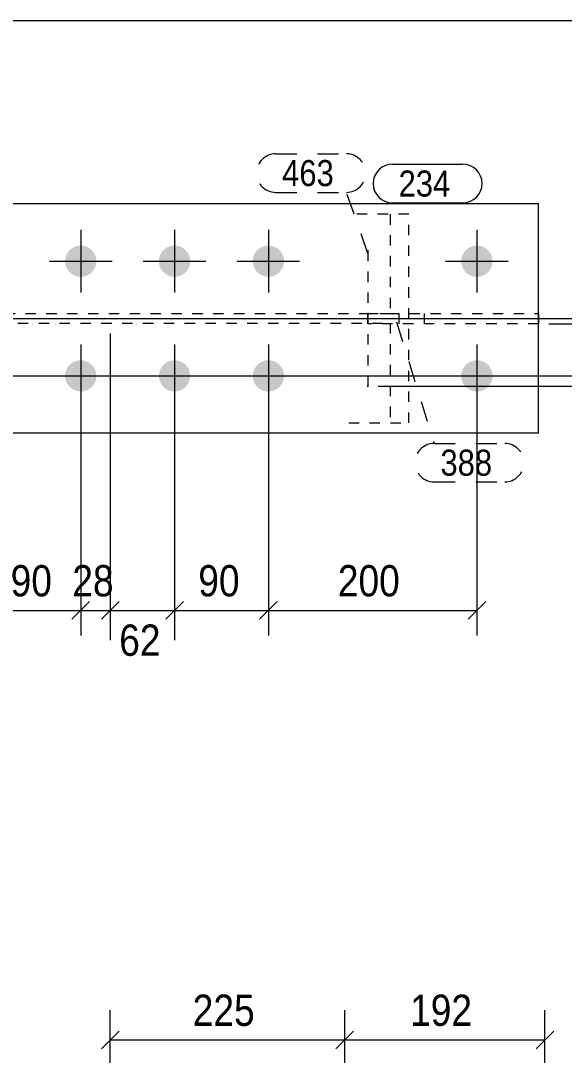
# Model space of a CAD drawing. Header units: millimetres. Extents: x 2 to 579, y 1 to 825.
# Drawn here: x 264.9 to 317.1, y 725.8 to 825 of the extents above; entities that cross this region are included whole.
import ezdxf

# ---------------------------------------------------------------- set-up
doc = ezdxf.new("R2010")
doc.units = ezdxf.units.MM
for name, pattern in [('XKITLINE00', [0]), ('XKITLINE01', [4, 1, -1, 1, -1]), ('XKITLINE02', [4, 2, -2]), ('XKITLINE03', [6, 3, -1, 1, -1])]:
    doc.linetypes.add(name, pattern=pattern)
for name, color, linetype, lineweight in [('Bolt', 3, 'Continuous', 0), ('Dimensions', 7, 'Continuous', 0), ('DrawingSheet', 5, 'Continuous', 0), ('Part', 2, 'Continuous', 0), ('PartMark', 7, 'Continuous', 0)]:
    doc.layers.add(name, color=color, linetype=linetype, lineweight=lineweight)
doc.styles.add('ARIAL', font='ARIAL.TTF')

# ---------------------------------------------------------------- blocks, each defined once
blk = doc.blocks.new('*A116')
at = {"layer": 'Bolt'}
for points in [[(270.73, 803.43), (270.766, 803.428), (270.803, 803.426), (270.84, 803.423), (270.876, 803.419), (270.913, 803.414), (270.949, 803.408), (270.985, 803.401), (271.021, 803.394), (271.057, 803.385), (271.093, 803.376), (271.128, 803.366), (271.163, 803.355), (271.198, 803.343), (271.233, 803.33), (271.267, 803.316), (271.301, 803.302), (271.334, 803.286), (271.367, 803.27), (271.4, 803.253), (271.432, 803.235), (271.464, 803.217), (271.495, 803.198), (271.526, 803.177), (271.557, 803.157), (271.586, 803.135), (271.616, 803.113), (271.644, 803.09), (271.673, 803.066), (271.7, 803.042), (271.727, 803.017), (271.753, 802.991), (271.779, 802.965), (271.804, 802.938), (271.829, 802.91), (271.852, 802.882), (271.875, 802.853), (271.898, 802.824), (271.919, 802.794), (271.94, 802.764), (271.96, 802.733), (271.979, 802.701), (271.998, 802.67), (272.016, 802.637), (272.033, 802.605), (272.049, 802.572), (272.064, 802.538), (272.079, 802.504), (272.092, 802.47), (272.105, 802.436), (272.117, 802.401), (272.128, 802.366), (272.138, 802.33), (272.148, 802.295), (272.156, 802.259), (272.164, 802.223), (272.171, 802.187), (272.177, 802.15), (272.182, 802.114), (272.186, 802.077), (272.189, 802.041), (272.191, 802.004), (272.192, 801.967), (272.193, 801.93), (272.192, 801.893), (272.191, 801.857), (272.189, 801.82), (272.186, 801.783), (272.182, 801.747), (272.177, 801.71), (272.171, 801.674), (272.164, 801.638), (272.156, 801.602), (272.148, 801.566), (272.138, 801.53), (272.128, 801.495), (272.117, 801.46), (272.105, 801.425), (272.092, 801.39), (272.079, 801.356), (272.064, 801.322), (272.049, 801.289), (272.033, 801.256), (272.016, 801.223), (271.998, 801.191), (271.979, 801.159), (271.96, 801.128), (271.94, 801.097), (271.919, 801.067), (271.898, 801.037), (271.875, 801.007), (271.852, 800.979), (271.829, 800.951), (271.804, 800.923), (271.779, 800.896), (271.753, 800.87), (271.727, 800.844), (271.7, 800.819), (271.673, 800.794), (271.644, 800.771), (271.616, 800.748), (271.586, 800.725), (271.557, 800.704), (271.526, 800.683), (271.495, 800.663), (271.464, 800.644), (271.432, 800.625), (271.4, 800.607), (271.367, 800.59), (271.334, 800.574), (271.301, 800.559), (271.267, 800.544), (271.233, 800.531), (271.198, 800.518), (271.163, 800.506), (271.128, 800.495), (271.093, 800.485), (271.057, 800.475), (271.021, 800.467), (270.985, 800.459), (270.949, 800.452), (270.913, 800.447), (270.876, 800.442), (270.84, 800.438), (270.803, 800.434), (270.766, 800.432), (270.73, 800.431), (270.693, 800.43), (270.656, 800.431), (270.619, 800.432), (270.582, 800.434), (270.546, 800.438), (270.509, 800.442), (270.473, 800.447), (270.436, 800.452), (270.4, 800.459), (270.364, 800.467), (270.328, 800.475), (270.293, 800.485), (270.257, 800.495), (270.222, 800.506), (270.187, 800.518), (270.153, 800.531), (270.119, 800.544), (270.085, 800.559), (270.051, 800.574), (270.018, 800.59), (269.986, 800.607), (269.953, 800.625), (269.922, 800.644), (269.89, 800.663), (269.859, 800.683), (269.829, 800.704), (269.799, 800.725), (269.77, 800.748), (269.741, 800.771), (269.713, 800.794), (269.685, 800.819), (269.659, 800.844), (269.632, 800.87), (269.606, 800.896), (269.581, 800.923), (269.557, 800.951), (269.533, 800.979), (269.51, 801.007), (269.488, 801.037), (269.466, 801.067), (269.446, 801.097), (269.426, 801.128), (269.406, 801.159), (269.388, 801.191), (269.37, 801.223), (269.353, 801.256), (269.337, 801.289), (269.322, 801.322), (269.307, 801.356), (269.293, 801.39), (269.281, 801.425), (269.269, 801.46), (269.257, 801.495), (269.247, 801.53), (269.238, 801.566), (269.229, 801.602), (269.222, 801.638), (269.215, 801.674), (269.209, 801.71), (269.204, 801.747), (269.2, 801.783), (269.197, 801.82), (269.195, 801.857), (269.193, 801.893), (269.193, 801.93), (269.193, 801.967), (269.195, 802.004), (269.197, 802.041), (269.2, 802.077), (269.204, 802.114), (269.209, 802.15), (269.215, 802.187), (269.222, 802.223), (269.229, 802.259), (269.238, 802.295), (269.247, 802.33), (269.257, 802.366), (269.269, 802.401), (269.281, 802.436), (269.293, 802.47), (269.307, 802.504), (269.322, 802.538), (269.337, 802.572), (269.353, 802.605), (269.37, 802.637), (269.388, 802.67), (269.406, 802.701), (269.426, 802.733), (269.446, 802.764), (269.466, 802.794), (269.488, 802.824), (269.51, 802.853), (269.533, 802.882), (269.557, 802.91), (269.581, 802.938), (269.606, 802.965), (269.632, 802.991), (269.659, 803.017), (269.685, 803.042), (269.713, 803.066), (269.741, 803.09), (269.77, 803.113), (269.799, 803.135), (269.829, 803.157), (269.859, 803.177), (269.89, 803.198), (269.922, 803.217), (269.953, 803.235), (269.986, 803.253), (270.018, 803.27), (270.051, 803.286), (270.085, 803.302), (270.119, 803.316), (270.153, 803.33), (270.187, 803.343), (270.222, 803.355), (270.257, 803.366), (270.293, 803.376), (270.328, 803.385), (270.364, 803.394), (270.4, 803.401), (270.436, 803.408), (270.473, 803.414), (270.509, 803.419), (270.546, 803.423), (270.582, 803.426), (270.619, 803.428), (270.656, 803.43), (270.693, 803.43)], [(279.73, 803.43), (279.766, 803.428), (279.803, 803.426), (279.84, 803.423), (279.876, 803.419), (279.913, 803.414), (279.949, 803.408), (279.985, 803.401), (280.021, 803.394), (280.057, 803.385), (280.093, 803.376), (280.128, 803.366), (280.163, 803.355), (280.198, 803.343), (280.233, 803.33), (280.267, 803.316), (280.301, 803.302), (280.334, 803.286), (280.367, 803.27), (280.4, 803.253), (280.432, 803.235), (280.464, 803.217), (280.495, 803.198), (280.526, 803.177), (280.557, 803.157), (280.586, 803.135), (280.616, 803.113), (280.644, 803.09), (280.673, 803.066), (280.7, 803.042), (280.727, 803.017), (280.753, 802.991), (280.779, 802.965), (280.804, 802.938), (280.829, 802.91), (280.852, 802.882), (280.875, 802.853), (280.898, 802.824), (280.919, 802.794), (280.94, 802.764), (280.96, 802.733), (280.979, 802.701), (280.998, 802.67), (281.016, 802.637), (281.033, 802.605), (281.049, 802.572), (281.064, 802.538), (281.079, 802.504), (281.092, 802.47), (281.105, 802.436), (281.117, 802.401), (281.128, 802.366), (281.138, 802.33), (281.148, 802.295), (281.156, 802.259), (281.164, 802.223), (281.171, 802.187), (281.177, 802.15), (281.182, 802.114), (281.186, 802.077), (281.189, 802.041), (281.191, 802.004), (281.192, 801.967), (281.193, 801.93), (281.192, 801.893), (281.191, 801.857), (281.189, 801.82), (281.186, 801.783), (281.182, 801.747), (281.177, 801.71), (281.171, 801.674), (281.164, 801.638), (281.156, 801.602), (281.148, 801.566), (281.138, 801.53), (281.128, 801.495), (281.117, 801.46), (281.105, 801.425), (281.092, 801.39), (281.079, 801.356), (281.064, 801.322), (281.049, 801.289), (281.033, 801.256), (281.016, 801.223), (280.998, 801.191), (280.979, 801.159), (280.96, 801.128), (280.94, 801.097), (280.919, 801.067), (280.898, 801.037), (280.875, 801.007), (280.852, 800.979), (280.829, 800.951), (280.804, 800.923), (280.779, 800.896), (280.753, 800.87), (280.727, 800.844), (280.7, 800.819), (280.673, 800.794), (280.644, 800.771), (280.616, 800.748), (280.586, 800.725), (280.557, 800.704), (280.526, 800.683), (280.495, 800.663), (280.464, 800.644), (280.432, 800.625), (280.4, 800.607), (280.367, 800.59), (280.334, 800.574), (280.301, 800.559), (280.267, 800.544), (280.233, 800.531), (280.198, 800.518), (280.163, 800.506), (280.128, 800.495), (280.093, 800.485), (280.057, 800.475), (280.021, 800.467), (279.985, 800.459), (279.949, 800.452), (279.913, 800.447), (279.876, 800.442), (279.84, 800.438), (279.803, 800.434), (279.766, 800.432), (279.73, 800.431), (279.693, 800.43), (279.656, 800.431), (279.619, 800.432), (279.582, 800.434), (279.546, 800.438), (279.509, 800.442), (279.473, 800.447), (279.436, 800.452), (279.4, 800.459), (279.364, 800.467), (279.328, 800.475), (279.293, 800.485), (279.257, 800.495), (279.222, 800.506), (279.187, 800.518), (279.153, 800.531), (279.119, 800.544), (279.085, 800.559), (279.051, 800.574), (279.018, 800.59), (278.986, 800.607), (278.953, 800.625), (278.922, 800.644), (278.89, 800.663), (278.859, 800.683), (278.829, 800.704), (278.799, 800.725), (278.77, 800.748), (278.741, 800.771), (278.713, 800.794), (278.685, 800.819), (278.659, 800.844), (278.632, 800.87), (278.606, 800.896), (278.581, 800.923), (278.557, 800.951), (278.533, 800.979), (278.51, 801.007), (278.488, 801.037), (278.466, 801.067), (278.446, 801.097), (278.426, 801.128), (278.406, 801.159), (278.388, 801.191), (278.37, 801.223), (278.353, 801.256), (278.337, 801.289), (278.322, 801.322), (278.307, 801.356), (278.293, 801.39), (278.281, 801.425), (278.269, 801.46), (278.257, 801.495), (278.247, 801.53), (278.238, 801.566), (278.229, 801.602), (278.222, 801.638), (278.215, 801.674), (278.209, 801.71), (278.204, 801.747), (278.2, 801.783), (278.197, 801.82), (278.195, 801.857), (278.193, 801.893), (278.193, 801.93), (278.193, 801.967), (278.195, 802.004), (278.197, 802.041), (278.2, 802.077), (278.204, 802.114), (278.209, 802.15), (278.215, 802.187), (278.222, 802.223), (278.229, 802.259), (278.238, 802.295), (278.247, 802.33), (278.257, 802.366), (278.269, 802.401), (278.281, 802.436), (278.293, 802.47), (278.307, 802.504), (278.322, 802.538), (278.337, 802.572), (278.353, 802.605), (278.37, 802.637), (278.388, 802.67), (278.406, 802.701), (278.426, 802.733), (278.446, 802.764), (278.466, 802.794), (278.488, 802.824), (278.51, 802.853), (278.533, 802.882), (278.557, 802.91), (278.581, 802.938), (278.606, 802.965), (278.632, 802.991), (278.659, 803.017), (278.685, 803.042), (278.713, 803.066), (278.741, 803.09), (278.77, 803.113), (278.799, 803.135), (278.829, 803.157), (278.859, 803.177), (278.89, 803.198), (278.922, 803.217), (278.953, 803.235), (278.986, 803.253), (279.018, 803.27), (279.051, 803.286), (279.085, 803.302), (279.119, 803.316), (279.153, 803.33), (279.187, 803.343), (279.222, 803.355), (279.257, 803.366), (279.293, 803.376), (279.328, 803.385), (279.364, 803.394), (279.4, 803.401), (279.436, 803.408), (279.473, 803.414), (279.509, 803.419), (279.546, 803.423), (279.582, 803.426), (279.619, 803.428), (279.656, 803.43), (279.693, 803.43)], [(288.73, 803.43), (288.766, 803.428), (288.803, 803.426), (288.84, 803.423), (288.876, 803.419), (288.913, 803.414), (288.949, 803.408), (288.985, 803.401), (289.021, 803.394), (289.057, 803.385), (289.093, 803.376), (289.128, 803.366), (289.163, 803.355), (289.198, 803.343), (289.233, 803.33), (289.267, 803.316), (289.301, 803.302), (289.334, 803.286), (289.367, 803.27), (289.4, 803.253), (289.432, 803.235), (289.464, 803.217), (289.495, 803.198), (289.526, 803.177), (289.557, 803.157), (289.586, 803.135), (289.616, 803.113), (289.644, 803.09), (289.673, 803.066), (289.7, 803.042), (289.727, 803.017), (289.753, 802.991), (289.779, 802.965), (289.804, 802.938), (289.829, 802.91), (289.852, 802.882), (289.875, 802.853), (289.898, 802.824), (289.919, 802.794), (289.94, 802.764), (289.96, 802.733), (289.979, 802.701), (289.998, 802.67), (290.016, 802.637), (290.033, 802.605), (290.049, 802.572), (290.064, 802.538), (290.079, 802.504), (290.092, 802.47), (290.105, 802.436), (290.117, 802.401), (290.128, 802.366), (290.138, 802.33), (290.148, 802.295), (290.156, 802.259), (290.164, 802.223), (290.171, 802.187), (290.177, 802.15), (290.182, 802.114), (290.186, 802.077), (290.189, 802.041), (290.191, 802.004), (290.192, 801.967), (290.193, 801.93), (290.192, 801.893), (290.191, 801.857), (290.189, 801.82), (290.186, 801.783), (290.182, 801.747), (290.177, 801.71), (290.171, 801.674), (290.164, 801.638), (290.156, 801.602), (290.148, 801.566), (290.138, 801.53), (290.128, 801.495), (290.117, 801.46), (290.105, 801.425), (290.092, 801.39), (290.079, 801.356), (290.064, 801.322), (290.049, 801.289), (290.033, 801.256), (290.016, 801.223), (289.998, 801.191), (289.979, 801.159), (289.96, 801.128), (289.94, 801.097), (289.919, 801.067), (289.898, 801.037), (289.875, 801.007), (289.852, 800.979), (289.829, 800.951), (289.804, 800.923), (289.779, 800.896), (289.753, 800.87), (289.727, 800.844), (289.7, 800.819), (289.673, 800.794), (289.644, 800.771), (289.616, 800.748), (289.586, 800.725), (289.557, 800.704), (289.526, 800.683), (289.495, 800.663), (289.464, 800.644), (289.432, 800.625), (289.4, 800.607), (289.367, 800.59), (289.334, 800.574), (289.301, 800.559), (289.267, 800.544), (289.233, 800.531), (289.198, 800.518), (289.163, 800.506), (289.128, 800.495), (289.093, 800.485), (289.057, 800.475), (289.021, 800.467), (288.985, 800.459), (288.949, 800.452), (288.913, 800.447), (288.876, 800.442), (288.84, 800.438), (288.803, 800.434), (288.766, 800.432), (288.73, 800.431), (288.693, 800.43), (288.656, 800.431), (288.619, 800.432), (288.582, 800.434), (288.546, 800.438), (288.509, 800.442), (288.473, 800.447), (288.436, 800.452), (288.4, 800.459), (288.364, 800.467), (288.328, 800.475), (288.293, 800.485), (288.257, 800.495), (288.222, 800.506), (288.187, 800.518), (288.153, 800.531), (288.119, 800.544), (288.085, 800.559), (288.051, 800.574), (288.018, 800.59), (287.986, 800.607), (287.953, 800.625), (287.922, 800.644), (287.89, 800.663), (287.859, 800.683), (287.829, 800.704), (287.799, 800.725), (287.77, 800.748), (287.741, 800.771), (287.713, 800.794), (287.685, 800.819), (287.659, 800.844), (287.632, 800.87), (287.606, 800.896), (287.581, 800.923), (287.557, 800.951), (287.533, 800.979), (287.51, 801.007), (287.488, 801.037), (287.466, 801.067), (287.446, 801.097), (287.426, 801.128), (287.406, 801.159), (287.388, 801.191), (287.37, 801.223), (287.353, 801.256), (287.337, 801.289), (287.322, 801.322), (287.307, 801.356), (287.293, 801.39), (287.281, 801.425), (287.269, 801.46), (287.257, 801.495), (287.247, 801.53), (287.238, 801.566), (287.229, 801.602), (287.222, 801.638), (287.215, 801.674), (287.209, 801.71), (287.204, 801.747), (287.2, 801.783), (287.197, 801.82), (287.195, 801.857), (287.193, 801.893), (287.193, 801.93), (287.193, 801.967), (287.195, 802.004), (287.197, 802.041), (287.2, 802.077), (287.204, 802.114), (287.209, 802.15), (287.215, 802.187), (287.222, 802.223), (287.229, 802.259), (287.238, 802.295), (287.247, 802.33), (287.257, 802.366), (287.269, 802.401), (287.281, 802.436), (287.293, 802.47), (287.307, 802.504), (287.322, 802.538), (287.337, 802.572), (287.353, 802.605), (287.37, 802.637), (287.388, 802.67), (287.406, 802.701), (287.426, 802.733), (287.446, 802.764), (287.466, 802.794), (287.488, 802.824), (287.51, 802.853), (287.533, 802.882), (287.557, 802.91), (287.581, 802.938), (287.606, 802.965), (287.632, 802.991), (287.659, 803.017), (287.685, 803.042), (287.713, 803.066), (287.741, 803.09), (287.77, 803.113), (287.799, 803.135), (287.829, 803.157), (287.859, 803.177), (287.89, 803.198), (287.922, 803.217), (287.953, 803.235), (287.986, 803.253), (288.018, 803.27), (288.051, 803.286), (288.085, 803.302), (288.119, 803.316), (288.153, 803.33), (288.187, 803.343), (288.222, 803.355), (288.257, 803.366), (288.293, 803.376), (288.328, 803.385), (288.364, 803.394), (288.4, 803.401), (288.436, 803.408), (288.473, 803.414), (288.509, 803.419), (288.546, 803.423), (288.582, 803.426), (288.619, 803.428), (288.656, 803.43), (288.693, 803.43)], [(308.73, 803.43), (308.766, 803.428), (308.803, 803.426), (308.84, 803.423), (308.876, 803.419), (308.913, 803.414), (308.949, 803.408), (308.985, 803.401), (309.021, 803.394), (309.057, 803.385), (309.093, 803.376), (309.128, 803.366), (309.163, 803.355), (309.198, 803.343), (309.233, 803.33), (309.267, 803.316), (309.301, 803.302), (309.334, 803.286), (309.367, 803.27), (309.4, 803.253), (309.432, 803.235), (309.464, 803.217), (309.495, 803.198), (309.526, 803.177), (309.557, 803.157), (309.586, 803.135), (309.616, 803.113), (309.644, 803.09), (309.673, 803.066), (309.7, 803.042), (309.727, 803.017), (309.753, 802.991), (309.779, 802.965), (309.804, 802.938), (309.829, 802.91), (309.852, 802.882), (309.875, 802.853), (309.898, 802.824), (309.919, 802.794), (309.94, 802.764), (309.96, 802.733), (309.979, 802.701), (309.998, 802.67), (310.016, 802.637), (310.033, 802.605), (310.049, 802.572), (310.064, 802.538), (310.079, 802.504), (310.092, 802.47), (310.105, 802.436), (310.117, 802.401), (310.128, 802.366), (310.138, 802.33), (310.148, 802.295), (310.156, 802.259), (310.164, 802.223), (310.171, 802.187), (310.177, 802.15), (310.182, 802.114), (310.186, 802.077), (310.189, 802.041), (310.191, 802.004), (310.192, 801.967), (310.193, 801.93), (310.192, 801.893), (310.191, 801.857), (310.189, 801.82), (310.186, 801.783), (310.182, 801.747), (310.177, 801.71), (310.171, 801.674), (310.164, 801.638), (310.156, 801.602), (310.148, 801.566), (310.138, 801.53), (310.128, 801.495), (310.117, 801.46), (310.105, 801.425), (310.092, 801.39), (310.079, 801.356), (310.064, 801.322), (310.049, 801.289), (310.033, 801.256), (310.016, 801.223), (309.998, 801.191), (309.979, 801.159), (309.96, 801.128), (309.94, 801.097), (309.919, 801.067), (309.898, 801.037), (309.875, 801.007), (309.852, 800.979), (309.829, 800.951), (309.804, 800.923), (309.779, 800.896), (309.753, 800.87), (309.727, 800.844), (309.7, 800.819), (309.673, 800.794), (309.644, 800.771), (309.616, 800.748), (309.586, 800.725), (309.557, 800.704), (309.526, 800.683), (309.495, 800.663), (309.464, 800.644), (309.432, 800.625), (309.4, 800.607), (309.367, 800.59), (309.334, 800.574), (309.301, 800.559), (309.267, 800.544), (309.233, 800.531), (309.198, 800.518), (309.163, 800.506), (309.128, 800.495), (309.093, 800.485), (309.057, 800.475), (309.021, 800.467), (308.985, 800.459), (308.949, 800.452), (308.913, 800.447), (308.876, 800.442), (308.84, 800.438), (308.803, 800.434), (308.766, 800.432), (308.73, 800.431), (308.693, 800.43), (308.656, 800.431), (308.619, 800.432), (308.582, 800.434), (308.546, 800.438), (308.509, 800.442), (308.473, 800.447), (308.436, 800.452), (308.4, 800.459), (308.364, 800.467), (308.328, 800.475), (308.293, 800.485), (308.257, 800.495), (308.222, 800.506), (308.187, 800.518), (308.153, 800.531), (308.119, 800.544), (308.085, 800.559), (308.051, 800.574), (308.018, 800.59), (307.986, 800.607), (307.953, 800.625), (307.922, 800.644), (307.89, 800.663), (307.859, 800.683), (307.829, 800.704), (307.799, 800.725), (307.77, 800.748), (307.741, 800.771), (307.713, 800.794), (307.685, 800.819), (307.659, 800.844), (307.632, 800.87), (307.606, 800.896), (307.581, 800.923), (307.557, 800.951), (307.533, 800.979), (307.51, 801.007), (307.488, 801.037), (307.466, 801.067), (307.446, 801.097), (307.426, 801.128), (307.406, 801.159), (307.388, 801.191), (307.37, 801.223), (307.353, 801.256), (307.337, 801.289), (307.322, 801.322), (307.307, 801.356), (307.293, 801.39), (307.281, 801.425), (307.269, 801.46), (307.257, 801.495), (307.247, 801.53), (307.238, 801.566), (307.229, 801.602), (307.222, 801.638), (307.215, 801.674), (307.209, 801.71), (307.204, 801.747), (307.2, 801.783), (307.197, 801.82), (307.195, 801.857), (307.193, 801.893), (307.193, 801.93), (307.193, 801.967), (307.195, 802.004), (307.197, 802.041), (307.2, 802.077), (307.204, 802.114), (307.209, 802.15), (307.215, 802.187), (307.222, 802.223), (307.229, 802.259), (307.238, 802.295), (307.247, 802.33), (307.257, 802.366), (307.269, 802.401), (307.281, 802.436), (307.293, 802.47), (307.307, 802.504), (307.322, 802.538), (307.337, 802.572), (307.353, 802.605), (307.37, 802.637), (307.388, 802.67), (307.406, 802.701), (307.426, 802.733), (307.446, 802.764), (307.466, 802.794), (307.488, 802.824), (307.51, 802.853), (307.533, 802.882), (307.557, 802.91), (307.581, 802.938), (307.606, 802.965), (307.632, 802.991), (307.659, 803.017), (307.685, 803.042), (307.713, 803.066), (307.741, 803.09), (307.77, 803.113), (307.799, 803.135), (307.829, 803.157), (307.859, 803.177), (307.89, 803.198), (307.922, 803.217), (307.953, 803.235), (307.986, 803.253), (308.018, 803.27), (308.051, 803.286), (308.085, 803.302), (308.119, 803.316), (308.153, 803.33), (308.187, 803.343), (308.222, 803.355), (308.257, 803.366), (308.293, 803.376), (308.328, 803.385), (308.364, 803.394), (308.4, 803.401), (308.436, 803.408), (308.473, 803.414), (308.509, 803.419), (308.546, 803.423), (308.582, 803.426), (308.619, 803.428), (308.656, 803.43), (308.693, 803.43)], [(270.73, 792.43), (270.766, 792.428), (270.803, 792.426), (270.84, 792.423), (270.876, 792.419), (270.913, 792.414), (270.949, 792.408), (270.985, 792.401), (271.021, 792.394), (271.057, 792.385), (271.093, 792.376), (271.128, 792.366), (271.163, 792.355), (271.198, 792.343), (271.233, 792.33), (271.267, 792.316), (271.301, 792.302), (271.334, 792.286), (271.367, 792.27), (271.4, 792.253), (271.432, 792.235), (271.464, 792.217), (271.495, 792.198), (271.526, 792.177), (271.557, 792.157), (271.586, 792.135), (271.616, 792.113), (271.644, 792.09), (271.673, 792.066), (271.7, 792.042), (271.727, 792.017), (271.753, 791.991), (271.779, 791.965), (271.804, 791.938), (271.829, 791.91), (271.852, 791.882), (271.875, 791.853), (271.898, 791.824), (271.919, 791.794), (271.94, 791.764), (271.96, 791.733), (271.979, 791.701), (271.998, 791.67), (272.016, 791.637), (272.033, 791.605), (272.049, 791.572), (272.064, 791.538), (272.079, 791.504), (272.092, 791.47), (272.105, 791.436), (272.117, 791.401), (272.128, 791.366), (272.138, 791.33), (272.148, 791.295), (272.156, 791.259), (272.164, 791.223), (272.171, 791.187), (272.177, 791.15), (272.182, 791.114), (272.186, 791.077), (272.189, 791.041), (272.191, 791.004), (272.192, 790.967), (272.193, 790.93), (272.192, 790.893), (272.191, 790.857), (272.189, 790.82), (272.186, 790.783), (272.182, 790.747), (272.177, 790.71), (272.171, 790.674), (272.164, 790.638), (272.156, 790.602), (272.148, 790.566), (272.138, 790.53), (272.128, 790.495), (272.117, 790.46), (272.105, 790.425), (272.092, 790.39), (272.079, 790.356), (272.064, 790.322), (272.049, 790.289), (272.033, 790.256), (272.016, 790.223), (271.998, 790.191), (271.979, 790.159), (271.96, 790.128), (271.94, 790.097), (271.919, 790.067), (271.898, 790.037), (271.875, 790.007), (271.852, 789.979), (271.829, 789.951), (271.804, 789.923), (271.779, 789.896), (271.753, 789.87), (271.727, 789.844), (271.7, 789.819), (271.673, 789.794), (271.644, 789.771), (271.616, 789.748), (271.586, 789.725), (271.557, 789.704), (271.526, 789.683), (271.495, 789.663), (271.464, 789.644), (271.432, 789.625), (271.4, 789.607), (271.367, 789.59), (271.334, 789.574), (271.301, 789.559), (271.267, 789.544), (271.233, 789.531), (271.198, 789.518), (271.163, 789.506), (271.128, 789.495), (271.093, 789.485), (271.057, 789.475), (271.021, 789.467), (270.985, 789.459), (270.949, 789.452), (270.913, 789.447), (270.876, 789.442), (270.84, 789.438), (270.803, 789.434), (270.766, 789.432), (270.73, 789.431), (270.693, 789.43), (270.656, 789.431), (270.619, 789.432), (270.582, 789.434), (270.546, 789.438), (270.509, 789.442), (270.473, 789.447), (270.436, 789.452), (270.4, 789.459), (270.364, 789.467), (270.328, 789.475), (270.293, 789.485), (270.257, 789.495), (270.222, 789.506), (270.187, 789.518), (270.153, 789.531), (270.119, 789.544), (270.085, 789.559), (270.051, 789.574), (270.018, 789.59), (269.986, 789.607), (269.953, 789.625), (269.922, 789.644), (269.89, 789.663), (269.859, 789.683), (269.829, 789.704), (269.799, 789.725), (269.77, 789.748), (269.741, 789.771), (269.713, 789.794), (269.685, 789.819), (269.659, 789.844), (269.632, 789.87), (269.606, 789.896), (269.581, 789.923), (269.557, 789.951), (269.533, 789.979), (269.51, 790.007), (269.488, 790.037), (269.466, 790.067), (269.446, 790.097), (269.426, 790.128), (269.406, 790.159), (269.388, 790.191), (269.37, 790.223), (269.353, 790.256), (269.337, 790.289), (269.322, 790.322), (269.307, 790.356), (269.293, 790.39), (269.281, 790.425), (269.269, 790.46), (269.257, 790.495), (269.247, 790.53), (269.238, 790.566), (269.229, 790.602), (269.222, 790.638), (269.215, 790.674), (269.209, 790.71), (269.204, 790.747), (269.2, 790.783), (269.197, 790.82), (269.195, 790.857), (269.193, 790.893), (269.193, 790.93), (269.193, 790.967), (269.195, 791.004), (269.197, 791.041), (269.2, 791.077), (269.204, 791.114), (269.209, 791.15), (269.215, 791.187), (269.222, 791.223), (269.229, 791.259), (269.238, 791.295), (269.247, 791.33), (269.257, 791.366), (269.269, 791.401), (269.281, 791.436), (269.293, 791.47), (269.307, 791.504), (269.322, 791.538), (269.337, 791.572), (269.353, 791.605), (269.37, 791.637), (269.388, 791.67), (269.406, 791.701), (269.426, 791.733), (269.446, 791.764), (269.466, 791.794), (269.488, 791.824), (269.51, 791.853), (269.533, 791.882), (269.557, 791.91), (269.581, 791.938), (269.606, 791.965), (269.632, 791.991), (269.659, 792.017), (269.685, 792.042), (269.713, 792.066), (269.741, 792.09), (269.77, 792.113), (269.799, 792.135), (269.829, 792.157), (269.859, 792.177), (269.89, 792.198), (269.922, 792.217), (269.953, 792.235), (269.986, 792.253), (270.018, 792.27), (270.051, 792.286), (270.085, 792.302), (270.119, 792.316), (270.153, 792.33), (270.187, 792.343), (270.222, 792.355), (270.257, 792.366), (270.293, 792.376), (270.328, 792.385), (270.364, 792.394), (270.4, 792.401), (270.436, 792.408), (270.473, 792.414), (270.509, 792.419), (270.546, 792.423), (270.582, 792.426), (270.619, 792.428), (270.656, 792.43), (270.693, 792.43)], [(279.73, 792.43), (279.766, 792.428), (279.803, 792.426), (279.84, 792.423), (279.876, 792.419), (279.913, 792.414), (279.949, 792.408), (279.985, 792.401), (280.021, 792.394), (280.057, 792.385), (280.093, 792.376), (280.128, 792.366), (280.163, 792.355), (280.198, 792.343), (280.233, 792.33), (280.267, 792.316), (280.301, 792.302), (280.334, 792.286), (280.367, 792.27), (280.4, 792.253), (280.432, 792.235), (280.464, 792.217), (280.495, 792.198), (280.526, 792.177), (280.557, 792.157), (280.586, 792.135), (280.616, 792.113), (280.644, 792.09), (280.673, 792.066), (280.7, 792.042), (280.727, 792.017), (280.753, 791.991), (280.779, 791.965), (280.804, 791.938), (280.829, 791.91), (280.852, 791.882), (280.875, 791.853), (280.898, 791.824), (280.919, 791.794), (280.94, 791.764), (280.96, 791.733), (280.979, 791.701), (280.998, 791.67), (281.016, 791.637), (281.033, 791.605), (281.049, 791.572), (281.064, 791.538), (281.079, 791.504), (281.092, 791.47), (281.105, 791.436), (281.117, 791.401), (281.128, 791.366), (281.138, 791.33), (281.148, 791.295), (281.156, 791.259), (281.164, 791.223), (281.171, 791.187), (281.177, 791.15), (281.182, 791.114), (281.186, 791.077), (281.189, 791.041), (281.191, 791.004), (281.192, 790.967), (281.193, 790.93), (281.192, 790.893), (281.191, 790.857), (281.189, 790.82), (281.186, 790.783), (281.182, 790.747), (281.177, 790.71), (281.171, 790.674), (281.164, 790.638), (281.156, 790.602), (281.148, 790.566), (281.138, 790.53), (281.128, 790.495), (281.117, 790.46), (281.105, 790.425), (281.092, 790.39), (281.079, 790.356), (281.064, 790.322), (281.049, 790.289), (281.033, 790.256), (281.016, 790.223), (280.998, 790.191), (280.979, 790.159), (280.96, 790.128), (280.94, 790.097), (280.919, 790.067), (280.898, 790.037), (280.875, 790.007), (280.852, 789.979), (280.829, 789.951), (280.804, 789.923), (280.779, 789.896), (280.753, 789.87), (280.727, 789.844), (280.7, 789.819), (280.673, 789.794), (280.644, 789.771), (280.616, 789.748), (280.586, 789.725), (280.557, 789.704), (280.526, 789.683), (280.495, 789.663), (280.464, 789.644), (280.432, 789.625), (280.4, 789.607), (280.367, 789.59), (280.334, 789.574), (280.301, 789.559), (280.267, 789.544), (280.233, 789.531), (280.198, 789.518), (280.163, 789.506), (280.128, 789.495), (280.093, 789.485), (280.057, 789.475), (280.021, 789.467), (279.985, 789.459), (279.949, 789.452), (279.913, 789.447), (279.876, 789.442), (279.84, 789.438), (279.803, 789.434), (279.766, 789.432), (279.73, 789.431), (279.693, 789.43), (279.656, 789.431), (279.619, 789.432), (279.582, 789.434), (279.546, 789.438), (279.509, 789.442), (279.473, 789.447), (279.436, 789.452), (279.4, 789.459), (279.364, 789.467), (279.328, 789.475), (279.293, 789.485), (279.257, 789.495), (279.222, 789.506), (279.187, 789.518), (279.153, 789.531), (279.119, 789.544), (279.085, 789.559), (279.051, 789.574), (279.018, 789.59), (278.986, 789.607), (278.953, 789.625), (278.922, 789.644), (278.89, 789.663), (278.859, 789.683), (278.829, 789.704), (278.799, 789.725), (278.77, 789.748), (278.741, 789.771), (278.713, 789.794), (278.685, 789.819), (278.659, 789.844), (278.632, 789.87), (278.606, 789.896), (278.581, 789.923), (278.557, 789.951), (278.533, 789.979), (278.51, 790.007), (278.488, 790.037), (278.466, 790.067), (278.446, 790.097), (278.426, 790.128), (278.406, 790.159), (278.388, 790.191), (278.37, 790.223), (278.353, 790.256), (278.337, 790.289), (278.322, 790.322), (278.307, 790.356), (278.293, 790.39), (278.281, 790.425), (278.269, 790.46), (278.257, 790.495), (278.247, 790.53), (278.238, 790.566), (278.229, 790.602), (278.222, 790.638), (278.215, 790.674), (278.209, 790.71), (278.204, 790.747), (278.2, 790.783), (278.197, 790.82), (278.195, 790.857), (278.193, 790.893), (278.193, 790.93), (278.193, 790.967), (278.195, 791.004), (278.197, 791.041), (278.2, 791.077), (278.204, 791.114), (278.209, 791.15), (278.215, 791.187), (278.222, 791.223), (278.229, 791.259), (278.238, 791.295), (278.247, 791.33), (278.257, 791.366), (278.269, 791.401), (278.281, 791.436), (278.293, 791.47), (278.307, 791.504), (278.322, 791.538), (278.337, 791.572), (278.353, 791.605), (278.37, 791.637), (278.388, 791.67), (278.406, 791.701), (278.426, 791.733), (278.446, 791.764), (278.466, 791.794), (278.488, 791.824), (278.51, 791.853), (278.533, 791.882), (278.557, 791.91), (278.581, 791.938), (278.606, 791.965), (278.632, 791.991), (278.659, 792.017), (278.685, 792.042), (278.713, 792.066), (278.741, 792.09), (278.77, 792.113), (278.799, 792.135), (278.829, 792.157), (278.859, 792.177), (278.89, 792.198), (278.922, 792.217), (278.953, 792.235), (278.986, 792.253), (279.018, 792.27), (279.051, 792.286), (279.085, 792.302), (279.119, 792.316), (279.153, 792.33), (279.187, 792.343), (279.222, 792.355), (279.257, 792.366), (279.293, 792.376), (279.328, 792.385), (279.364, 792.394), (279.4, 792.401), (279.436, 792.408), (279.473, 792.414), (279.509, 792.419), (279.546, 792.423), (279.582, 792.426), (279.619, 792.428), (279.656, 792.43), (279.693, 792.43)], [(288.73, 792.43), (288.766, 792.428), (288.803, 792.426), (288.84, 792.423), (288.876, 792.419), (288.913, 792.414), (288.949, 792.408), (288.985, 792.401), (289.021, 792.394), (289.057, 792.385), (289.093, 792.376), (289.128, 792.366), (289.163, 792.355), (289.198, 792.343), (289.233, 792.33), (289.267, 792.316), (289.301, 792.302), (289.334, 792.286), (289.367, 792.27), (289.4, 792.253), (289.432, 792.235), (289.464, 792.217), (289.495, 792.198), (289.526, 792.177), (289.557, 792.157), (289.586, 792.135), (289.616, 792.113), (289.644, 792.09), (289.673, 792.066), (289.7, 792.042), (289.727, 792.017), (289.753, 791.991), (289.779, 791.965), (289.804, 791.938), (289.829, 791.91), (289.852, 791.882), (289.875, 791.853), (289.898, 791.824), (289.919, 791.794), (289.94, 791.764), (289.96, 791.733), (289.979, 791.701), (289.998, 791.67), (290.016, 791.637), (290.033, 791.605), (290.049, 791.572), (290.064, 791.538), (290.079, 791.504), (290.092, 791.47), (290.105, 791.436), (290.117, 791.401), (290.128, 791.366), (290.138, 791.33), (290.148, 791.295), (290.156, 791.259), (290.164, 791.223), (290.171, 791.187), (290.177, 791.15), (290.182, 791.114), (290.186, 791.077), (290.189, 791.041), (290.191, 791.004), (290.192, 790.967), (290.193, 790.93), (290.192, 790.893), (290.191, 790.857), (290.189, 790.82), (290.186, 790.783), (290.182, 790.747), (290.177, 790.71), (290.171, 790.674), (290.164, 790.638), (290.156, 790.602), (290.148, 790.566), (290.138, 790.53), (290.128, 790.495), (290.117, 790.46), (290.105, 790.425), (290.092, 790.39), (290.079, 790.356), (290.064, 790.322), (290.049, 790.289), (290.033, 790.256), (290.016, 790.223), (289.998, 790.191), (289.979, 790.159), (289.96, 790.128), (289.94, 790.097), (289.919, 790.067), (289.898, 790.037), (289.875, 790.007), (289.852, 789.979), (289.829, 789.951), (289.804, 789.923), (289.779, 789.896), (289.753, 789.87), (289.727, 789.844), (289.7, 789.819), (289.673, 789.794), (289.644, 789.771), (289.616, 789.748), (289.586, 789.725), (289.557, 789.704), (289.526, 789.683), (289.495, 789.663), (289.464, 789.644), (289.432, 789.625), (289.4, 789.607), (289.367, 789.59), (289.334, 789.574), (289.301, 789.559), (289.267, 789.544), (289.233, 789.531), (289.198, 789.518), (289.163, 789.506), (289.128, 789.495), (289.093, 789.485), (289.057, 789.475), (289.021, 789.467), (288.985, 789.459), (288.949, 789.452), (288.913, 789.447), (288.876, 789.442), (288.84, 789.438), (288.803, 789.434), (288.766, 789.432), (288.73, 789.431), (288.693, 789.43), (288.656, 789.431), (288.619, 789.432), (288.582, 789.434), (288.546, 789.438), (288.509, 789.442), (288.473, 789.447), (288.436, 789.452), (288.4, 789.459), (288.364, 789.467), (288.328, 789.475), (288.293, 789.485), (288.257, 789.495), (288.222, 789.506), (288.187, 789.518), (288.153, 789.531), (288.119, 789.544), (288.085, 789.559), (288.051, 789.574), (288.018, 789.59), (287.986, 789.607), (287.953, 789.625), (287.922, 789.644), (287.89, 789.663), (287.859, 789.683), (287.829, 789.704), (287.799, 789.725), (287.77, 789.748), (287.741, 789.771), (287.713, 789.794), (287.685, 789.819), (287.659, 789.844), (287.632, 789.87), (287.606, 789.896), (287.581, 789.923), (287.557, 789.951), (287.533, 789.979), (287.51, 790.007), (287.488, 790.037), (287.466, 790.067), (287.446, 790.097), (287.426, 790.128), (287.406, 790.159), (287.388, 790.191), (287.37, 790.223), (287.353, 790.256), (287.337, 790.289), (287.322, 790.322), (287.307, 790.356), (287.293, 790.39), (287.281, 790.425), (287.269, 790.46), (287.257, 790.495), (287.247, 790.53), (287.238, 790.566), (287.229, 790.602), (287.222, 790.638), (287.215, 790.674), (287.209, 790.71), (287.204, 790.747), (287.2, 790.783), (287.197, 790.82), (287.195, 790.857), (287.193, 790.893), (287.193, 790.93), (287.193, 790.967), (287.195, 791.004), (287.197, 791.041), (287.2, 791.077), (287.204, 791.114), (287.209, 791.15), (287.215, 791.187), (287.222, 791.223), (287.229, 791.259), (287.238, 791.295), (287.247, 791.33), (287.257, 791.366), (287.269, 791.401), (287.281, 791.436), (287.293, 791.47), (287.307, 791.504), (287.322, 791.538), (287.337, 791.572), (287.353, 791.605), (287.37, 791.637), (287.388, 791.67), (287.406, 791.701), (287.426, 791.733), (287.446, 791.764), (287.466, 791.794), (287.488, 791.824), (287.51, 791.853), (287.533, 791.882), (287.557, 791.91), (287.581, 791.938), (287.606, 791.965), (287.632, 791.991), (287.659, 792.017), (287.685, 792.042), (287.713, 792.066), (287.741, 792.09), (287.77, 792.113), (287.799, 792.135), (287.829, 792.157), (287.859, 792.177), (287.89, 792.198), (287.922, 792.217), (287.953, 792.235), (287.986, 792.253), (288.018, 792.27), (288.051, 792.286), (288.085, 792.302), (288.119, 792.316), (288.153, 792.33), (288.187, 792.343), (288.222, 792.355), (288.257, 792.366), (288.293, 792.376), (288.328, 792.385), (288.364, 792.394), (288.4, 792.401), (288.436, 792.408), (288.473, 792.414), (288.509, 792.419), (288.546, 792.423), (288.582, 792.426), (288.619, 792.428), (288.656, 792.43), (288.693, 792.43)], [(308.73, 792.43), (308.766, 792.428), (308.803, 792.426), (308.84, 792.423), (308.876, 792.419), (308.913, 792.414), (308.949, 792.408), (308.985, 792.401), (309.021, 792.394), (309.057, 792.385), (309.093, 792.376), (309.128, 792.366), (309.163, 792.355), (309.198, 792.343), (309.233, 792.33), (309.267, 792.316), (309.301, 792.302), (309.334, 792.286), (309.367, 792.27), (309.4, 792.253), (309.432, 792.235), (309.464, 792.217), (309.495, 792.198), (309.526, 792.177), (309.557, 792.157), (309.586, 792.135), (309.616, 792.113), (309.644, 792.09), (309.673, 792.066), (309.7, 792.042), (309.727, 792.017), (309.753, 791.991), (309.779, 791.965), (309.804, 791.938), (309.829, 791.91), (309.852, 791.882), (309.875, 791.853), (309.898, 791.824), (309.919, 791.794), (309.94, 791.764), (309.96, 791.733), (309.979, 791.701), (309.998, 791.67), (310.016, 791.637), (310.033, 791.605), (310.049, 791.572), (310.064, 791.538), (310.079, 791.504), (310.092, 791.47), (310.105, 791.436), (310.117, 791.401), (310.128, 791.366), (310.138, 791.33), (310.148, 791.295), (310.156, 791.259), (310.164, 791.223), (310.171, 791.187), (310.177, 791.15), (310.182, 791.114), (310.186, 791.077), (310.189, 791.041), (310.191, 791.004), (310.192, 790.967), (310.193, 790.93), (310.192, 790.893), (310.191, 790.857), (310.189, 790.82), (310.186, 790.783), (310.182, 790.747), (310.177, 790.71), (310.171, 790.674), (310.164, 790.638), (310.156, 790.602), (310.148, 790.566), (310.138, 790.53), (310.128, 790.495), (310.117, 790.46), (310.105, 790.425), (310.092, 790.39), (310.079, 790.356), (310.064, 790.322), (310.049, 790.289), (310.033, 790.256), (310.016, 790.223), (309.998, 790.191), (309.979, 790.159), (309.96, 790.128), (309.94, 790.097), (309.919, 790.067), (309.898, 790.037), (309.875, 790.007), (309.852, 789.979), (309.829, 789.951), (309.804, 789.923), (309.779, 789.896), (309.753, 789.87), (309.727, 789.844), (309.7, 789.819), (309.673, 789.794), (309.644, 789.771), (309.616, 789.748), (309.586, 789.725), (309.557, 789.704), (309.526, 789.683), (309.495, 789.663), (309.464, 789.644), (309.432, 789.625), (309.4, 789.607), (309.367, 789.59), (309.334, 789.574), (309.301, 789.559), (309.267, 789.544), (309.233, 789.531), (309.198, 789.518), (309.163, 789.506), (309.128, 789.495), (309.093, 789.485), (309.057, 789.475), (309.021, 789.467), (308.985, 789.459), (308.949, 789.452), (308.913, 789.447), (308.876, 789.442), (308.84, 789.438), (308.803, 789.434), (308.766, 789.432), (308.73, 789.431), (308.693, 789.43), (308.656, 789.431), (308.619, 789.432), (308.582, 789.434), (308.546, 789.438), (308.509, 789.442), (308.473, 789.447), (308.436, 789.452), (308.4, 789.459), (308.364, 789.467), (308.328, 789.475), (308.293, 789.485), (308.257, 789.495), (308.222, 789.506), (308.187, 789.518), (308.153, 789.531), (308.119, 789.544), (308.085, 789.559), (308.051, 789.574), (308.018, 789.59), (307.986, 789.607), (307.953, 789.625), (307.922, 789.644), (307.89, 789.663), (307.859, 789.683), (307.829, 789.704), (307.799, 789.725), (307.77, 789.748), (307.741, 789.771), (307.713, 789.794), (307.685, 789.819), (307.659, 789.844), (307.632, 789.87), (307.606, 789.896), (307.581, 789.923), (307.557, 789.951), (307.533, 789.979), (307.51, 790.007), (307.488, 790.037), (307.466, 790.067), (307.446, 790.097), (307.426, 790.128), (307.406, 790.159), (307.388, 790.191), (307.37, 790.223), (307.353, 790.256), (307.337, 790.289), (307.322, 790.322), (307.307, 790.356), (307.293, 790.39), (307.281, 790.425), (307.269, 790.46), (307.257, 790.495), (307.247, 790.53), (307.238, 790.566), (307.229, 790.602), (307.222, 790.638), (307.215, 790.674), (307.209, 790.71), (307.204, 790.747), (307.2, 790.783), (307.197, 790.82), (307.195, 790.857), (307.193, 790.893), (307.193, 790.93), (307.193, 790.967), (307.195, 791.004), (307.197, 791.041), (307.2, 791.077), (307.204, 791.114), (307.209, 791.15), (307.215, 791.187), (307.222, 791.223), (307.229, 791.259), (307.238, 791.295), (307.247, 791.33), (307.257, 791.366), (307.269, 791.401), (307.281, 791.436), (307.293, 791.47), (307.307, 791.504), (307.322, 791.538), (307.337, 791.572), (307.353, 791.605), (307.37, 791.637), (307.388, 791.67), (307.406, 791.701), (307.426, 791.733), (307.446, 791.764), (307.466, 791.794), (307.488, 791.824), (307.51, 791.853), (307.533, 791.882), (307.557, 791.91), (307.581, 791.938), (307.606, 791.965), (307.632, 791.991), (307.659, 792.017), (307.685, 792.042), (307.713, 792.066), (307.741, 792.09), (307.77, 792.113), (307.799, 792.135), (307.829, 792.157), (307.859, 792.177), (307.89, 792.198), (307.922, 792.217), (307.953, 792.235), (307.986, 792.253), (308.018, 792.27), (308.051, 792.286), (308.085, 792.302), (308.119, 792.316), (308.153, 792.33), (308.187, 792.343), (308.222, 792.355), (308.257, 792.366), (308.293, 792.376), (308.328, 792.385), (308.364, 792.394), (308.4, 792.401), (308.436, 792.408), (308.473, 792.414), (308.509, 792.419), (308.546, 792.423), (308.582, 792.426), (308.619, 792.428), (308.656, 792.43), (308.693, 792.43)]]:
    blk.add_hatch(color=3, dxfattribs=at).paths.add_polyline_path(points, flags=17)
at = {"layer": 'Bolt', "color": 3, "linetype": 'XKITLINE00', "lineweight": 0}
for p, q in [((270.693, 804.93), (270.693, 798.93)), ((279.693, 804.93), (279.693, 798.93)), ((288.693, 804.93), (288.693, 798.93)), ((308.693, 804.93), (308.693, 798.93)), ((267.693, 801.93), (273.693, 801.93)), ((276.693, 801.93), (282.693, 801.93)), ((285.693, 801.93), (291.693, 801.93)), ((305.693, 801.93), (311.693, 801.93)), ((270.693, 793.93), (270.693, 787.93)), ((279.693, 793.93), (279.693, 787.93)), ((288.693, 793.93), (288.693, 787.93)), ((308.693, 793.93), (308.693, 787.93)), ((267.693, 790.93), (273.693, 790.93)), ((276.693, 790.93), (282.693, 790.93)), ((285.693, 790.93), (291.693, 790.93)), ((305.693, 790.93), (311.693, 790.93))]:
    blk.add_line(p, q, dxfattribs=at)
blk = doc.blocks.new('*A119')
at = {"layer": 'Part', "color": 2, "linetype": 'XKITLINE00', "lineweight": 0}
for p, q in [((314.598, 807.43), (181.596, 807.43)), ((314.598, 785.43), (314.598, 807.43)), ((314.598, 785.43), (181.596, 785.43))]:
    blk.add_line(p, q, dxfattribs=at)
blk = doc.blocks.new('*A120')
at = {"layer": 'Part'}
blk.add_hatch(color=2, dxfattribs=at).paths.add_polyline_path([(246.566, 797.83), (248.166, 797.83), (247.366, 796.43)], flags=17)
at = {"layer": 'Part', "color": 7, "linetype": 'XKITLINE01', "lineweight": 0}
for p, q in [((246.654, 806.43), (240.877, 806.43)), ((244.871, 786.43), (244.871, 806.43)), ((246.654, 796.88), (246.654, 806.43)), ((302.173, 806.43), (296.396, 806.43)), ((300.39, 806.43), (300.39, 796.88)), ((302.173, 786.43), (302.173, 806.43)), ((300.39, 796.88), (242.66, 796.88)), ((242.66, 795.98), (300.39, 795.98)), ((246.654, 786.43), (246.654, 795.98)), ((300.39, 795.98), (300.39, 786.43)), ((240.877, 786.43), (246.654, 786.43)), ((296.396, 786.43), (302.173, 786.43))]:
    blk.add_line(p, q, dxfattribs=at)
at = {"layer": 'Part', "color": 2, "linetype": 'XKITLINE00', "lineweight": 0}
for p, q in [((247.366, 796.43), (246.566, 797.83)), ((246.566, 797.83), (248.166, 797.83)), ((248.166, 797.83), (247.366, 796.43))]:
    blk.add_line(p, q, dxfattribs=at)
at = {"layer": 'Part', "color": 7, "linetype": 'XKITLINE03', "lineweight": 0}
blk.add_line((269.528, 796.43), (279.713, 796.43), dxfattribs=at)
at = {"layer": 'Part', "color": 2, "linetype": 'XKITLINE00', "lineweight": 0}
blk.add_circle((247.366, 797.33), 1, dxfattribs=at)
blk = doc.blocks.new('*A123')
at = {"layer": 'Part', "color": 7, "linetype": 'XKITLINE01', "lineweight": 0}
for p, q in [((298.306, 796.93), (298.229, 796.93)), ((298.229, 796.93), (314.598, 796.93)), ((298.229, 795.93), (298.229, 796.93)), ((301.244, 795.93), (301.244, 796.93)), ((303.673, 795.93), (303.673, 796.93)), ((314.598, 796.93), (314.598, 795.93)), ((314.598, 795.93), (298.229, 795.93))]:
    blk.add_line(p, q, dxfattribs=at)
blk = doc.blocks.new('*A125')
at = {"layer": 'Part', "color": 7, "linetype": 'XKITLINE01', "lineweight": 0}
for p, q in [((298.181, 802.93), (298.229, 802.93)), ((298.306, 802.93), (298.229, 802.93)), ((298.229, 802.93), (298.229, 789.93)), ((298.181, 789.93), (298.229, 789.93)), ((298.229, 789.93), (298.306, 789.93))]:
    blk.add_line(p, q, dxfattribs=at)
blk = doc.blocks.new('*A126')
at = {"layer": 'DrawingSheet', "color": 5, "linetype": 'XKITLINE00', "lineweight": 0}
blk.add_line((579, 825), (5, 825), dxfattribs=at)
blk = doc.blocks.new('*A178')
at = {"layer": 'Dimensions', "color": 7, "linetype": 'XKITLINE00', "lineweight": 0}
for p, q in [((273.522, 680.275), (273.522, 730.082)), ((296.022, 696.513), (296.022, 730.082)), ((274.37, 728.08), (272.673, 726.383)), ((296.871, 728.08), (295.174, 726.383)), ((273.522, 727.232), (296.022, 727.232))]:
    blk.add_line(p, q, dxfattribs=at)
at = {"layer": 'Dimensions', "color": 3}
for p in [(273.522, 727.232), (296.022, 727.232)]:
    blk.add_point(p, dxfattribs=at)
at = {"layer": 'Dimensions', "color": 3, "style": 'ARIAL', "width": 0.85}
blk.add_text('225', height=3, dxfattribs=at).set_placement((281.434, 728.582))
blk = doc.blocks.new('*A179')
at = {"layer": 'Dimensions', "color": 7, "linetype": 'XKITLINE00', "lineweight": 0}
for p, q in [((296.022, 696.513), (296.022, 730.082)), ((315.224, 716.641), (315.224, 730.082)), ((296.871, 728.08), (295.174, 726.383)), ((316.072, 728.08), (314.375, 726.383)), ((296.022, 727.232), (315.224, 727.232))]:
    blk.add_line(p, q, dxfattribs=at)
at = {"layer": 'Dimensions', "color": 3}
for p in [(296.022, 727.232), (315.224, 727.232)]:
    blk.add_point(p, dxfattribs=at)
at = {"layer": 'Dimensions', "color": 3, "style": 'ARIAL', "width": 0.85}
blk.add_text('192', height=3, dxfattribs=at).set_placement((302.285, 728.582))
blk = doc.blocks.new('*A269')
at = {"layer": 'Dimensions', "color": 7, "linetype": 'XKITLINE00', "lineweight": 0}
for p, q in [((315.598, 795.93), (355.922, 795.93)), ((352.673, 796.779), (354.37, 795.082)), ((353.522, 789.93), (353.522, 795.93)), ((352.673, 790.779), (354.37, 789.082)), ((299.229, 789.93), (355.922, 789.93))]:
    blk.add_line(p, q, dxfattribs=at)
at = {"layer": 'Dimensions', "color": 3}
for p in [(353.522, 795.93), (353.522, 789.93)]:
    blk.add_point(p, dxfattribs=at)
at = {"layer": 'Dimensions', "color": 3, "style": 'ARIAL', "width": 0.85}
blk.add_text('60', height=3, rotation=90.00021, dxfattribs=at).set_placement((352.172, 790.705))
blk = doc.blocks.new('*A270')
at = {"layer": 'Dimensions', "color": 7, "linetype": 'XKITLINE00', "lineweight": 0}
for p, q in [((352.673, 797.279), (354.37, 795.582)), ((303.173, 796.43), (356.372, 796.43)), ((315.598, 795.93), (356.372, 795.93)), ((352.673, 796.779), (354.37, 795.082)), ((353.522, 795.93), (353.522, 796.43))]:
    blk.add_line(p, q, dxfattribs=at)
at = {"layer": 'Dimensions', "color": 3}
for p in [(353.522, 796.43), (353.522, 795.93)]:
    blk.add_point(p, dxfattribs=at)
at = {"layer": 'Dimensions', "color": 3, "style": 'ARIAL', "width": 0.85}
blk.add_text('5', height=3, rotation=90.00021, dxfattribs=at).set_placement((357.872, 795.068))
blk = doc.blocks.new('*A272')
at = {"layer": 'Dimensions', "color": 7, "linetype": 'XKITLINE00', "lineweight": 0}
for p, q in [((245.871, 796.43), (343.922, 796.43)), ((188.693, 790.93), (343.922, 790.93))]:
    blk.add_line(p, q, dxfattribs=at)
blk = doc.blocks.new('*A277')
at = {"layer": 'Dimensions', "color": 7, "linetype": 'XKITLINE00', "lineweight": 0}
for p, q in [((261.693, 789.93), (261.693, 766.03)), ((270.693, 789.93), (270.693, 766.03)), ((262.541, 769.279), (260.844, 767.582)), ((271.541, 769.279), (269.844, 767.582)), ((261.693, 768.43), (270.693, 768.43))]:
    blk.add_line(p, q, dxfattribs=at)
at = {"layer": 'Dimensions', "color": 3}
for p in [(261.693, 768.43), (270.693, 768.43)]:
    blk.add_point(p, dxfattribs=at)
at = {"layer": 'Dimensions', "color": 3, "style": 'ARIAL', "width": 0.85}
blk.add_text('90', height=3, dxfattribs=at).set_placement((263.968, 769.78))
blk = doc.blocks.new('*A278')
at = {"layer": 'Dimensions', "color": 7, "linetype": 'XKITLINE00', "lineweight": 0}
for p, q in [((273.522, 794.98), (273.522, 766.03)), ((270.693, 789.93), (270.693, 766.03)), ((271.541, 769.279), (269.844, 767.582)), ((274.37, 769.279), (272.673, 767.582)), ((270.693, 768.43), (273.522, 768.43))]:
    blk.add_line(p, q, dxfattribs=at)
at = {"layer": 'Dimensions', "color": 3}
for p in [(270.693, 768.43), (273.522, 768.43)]:
    blk.add_point(p, dxfattribs=at)
at = {"layer": 'Dimensions', "color": 3, "style": 'ARIAL', "width": 0.85}
blk.add_text('28', height=3, dxfattribs=at).set_placement((269.882, 769.78))
blk = doc.blocks.new('*A279')
at = {"layer": 'Dimensions', "color": 7, "linetype": 'XKITLINE00', "lineweight": 0}
for p, q in [((273.522, 794.98), (273.522, 765.58)), ((279.693, 789.93), (279.693, 765.58)), ((274.37, 769.279), (272.673, 767.582)), ((280.541, 769.279), (278.844, 767.582)), ((273.522, 768.43), (279.693, 768.43))]:
    blk.add_line(p, q, dxfattribs=at)
at = {"layer": 'Dimensions', "color": 3}
for p in [(273.522, 768.43), (279.693, 768.43)]:
    blk.add_point(p, dxfattribs=at)
at = {"layer": 'Dimensions', "color": 3, "style": 'ARIAL', "width": 0.85}
blk.add_text('62', height=3, dxfattribs=at).set_placement((274.382, 764.08))
blk = doc.blocks.new('*A280')
at = {"layer": 'Dimensions', "color": 7, "linetype": 'XKITLINE00', "lineweight": 0}
for p, q in [((279.693, 789.93), (279.693, 766.03)), ((288.693, 789.93), (288.693, 766.03)), ((280.541, 769.279), (278.844, 767.582)), ((289.541, 769.279), (287.844, 767.582)), ((279.693, 768.43), (288.693, 768.43))]:
    blk.add_line(p, q, dxfattribs=at)
at = {"layer": 'Dimensions', "color": 3}
for p in [(279.693, 768.43), (288.693, 768.43)]:
    blk.add_point(p, dxfattribs=at)
at = {"layer": 'Dimensions', "color": 3, "style": 'ARIAL', "width": 0.85}
blk.add_text('90', height=3, dxfattribs=at).set_placement((281.968, 769.78))
blk = doc.blocks.new('*A281')
at = {"layer": 'Dimensions', "color": 7, "linetype": 'XKITLINE00', "lineweight": 0}
for p, q in [((288.693, 789.93), (288.693, 766.03)), ((308.693, 789.93), (308.693, 766.03)), ((289.541, 769.279), (287.844, 767.582)), ((309.541, 769.279), (307.844, 767.582)), ((288.693, 768.43), (308.693, 768.43))]:
    blk.add_line(p, q, dxfattribs=at)
at = {"layer": 'Dimensions', "color": 3}
for p in [(288.693, 768.43), (308.693, 768.43)]:
    blk.add_point(p, dxfattribs=at)
at = {"layer": 'Dimensions', "color": 3, "style": 'ARIAL', "width": 0.85}
blk.add_text('200', height=3, dxfattribs=at).set_placement((295.355, 769.78))
blk = doc.blocks.new('*A283')
at = {"layer": 'PartMark', "color": 7, "linetype": 'XKITLINE02', "lineweight": 0}
for p, q in [((289.41, 812.233), (296.173, 812.233)), ((289.41, 808.533), (296.173, 808.533)), ((298.244, 802.655), (296.173, 808.533))]:
    blk.add_line(p, q, dxfattribs=at)
for centre, start, end in [((289.41, 810.383), 90, 270), ((296.173, 810.383), 270, 90)]:
    blk.add_arc(centre, 1.85, start, end, dxfattribs=at)
at = {"layer": 'PartMark', "color": 3, "style": 'ARIAL', "width": 0.85}
blk.add_text('463', height=2.5, dxfattribs=at).set_placement((290.01, 809.133))
blk = doc.blocks.new('*A285')
at = {"layer": 'PartMark', "color": 7, "linetype": 'XKITLINE02', "lineweight": 0}
for p, q in [((300.975, 796.129), (304.599, 784.455)), ((304.599, 784.455), (311.361, 784.455)), ((304.599, 780.755), (311.361, 780.755))]:
    blk.add_line(p, q, dxfattribs=at)
for centre, start, end in [((304.599, 782.605), 90, 270), ((311.361, 782.605), 270, 90)]:
    blk.add_arc(centre, 1.85, start, end, dxfattribs=at)
at = {"layer": 'PartMark', "color": 3, "style": 'ARIAL', "width": 0.85}
blk.add_text('388', height=2.5, dxfattribs=at).set_placement((305.199, 781.355))
blk = doc.blocks.new('*A289')
at = {"layer": 'PartMark', "color": 7, "linetype": 'XKITLINE00', "lineweight": 0}
for p, q in [((300.585, 811.23), (307.348, 811.23)), ((300.585, 807.53), (307.348, 807.53))]:
    blk.add_line(p, q, dxfattribs=at)
for centre, start, end in [((300.585, 809.38), 90, 270), ((307.348, 809.38), 270, 90)]:
    blk.add_arc(centre, 1.85, start, end, dxfattribs=at)
at = {"layer": 'PartMark', "color": 3, "style": 'ARIAL', "width": 0.85}
blk.add_text('234', height=2.5, dxfattribs=at).set_placement((301.185, 808.13))

msp = doc.modelspace()

# ---------------------------------------------------------------- block references
at = {"lineweight": 0}
for name in ['*A126', '*A283', '*A289', '*A119', '*A116', '*A125', '*A272', '*A123', '*A270', '*A269', '*A285', '*A278', '*A279', '*A277', '*A280', '*A281', '*A178', '*A179']:
    msp.add_blockref(name, (0, 0), dxfattribs=at)
at = {"layer": 'Part', "lineweight": 0}
msp.add_blockref('*A120', (0, 0), dxfattribs=at)

doc.saveas('drawing.dxf')
